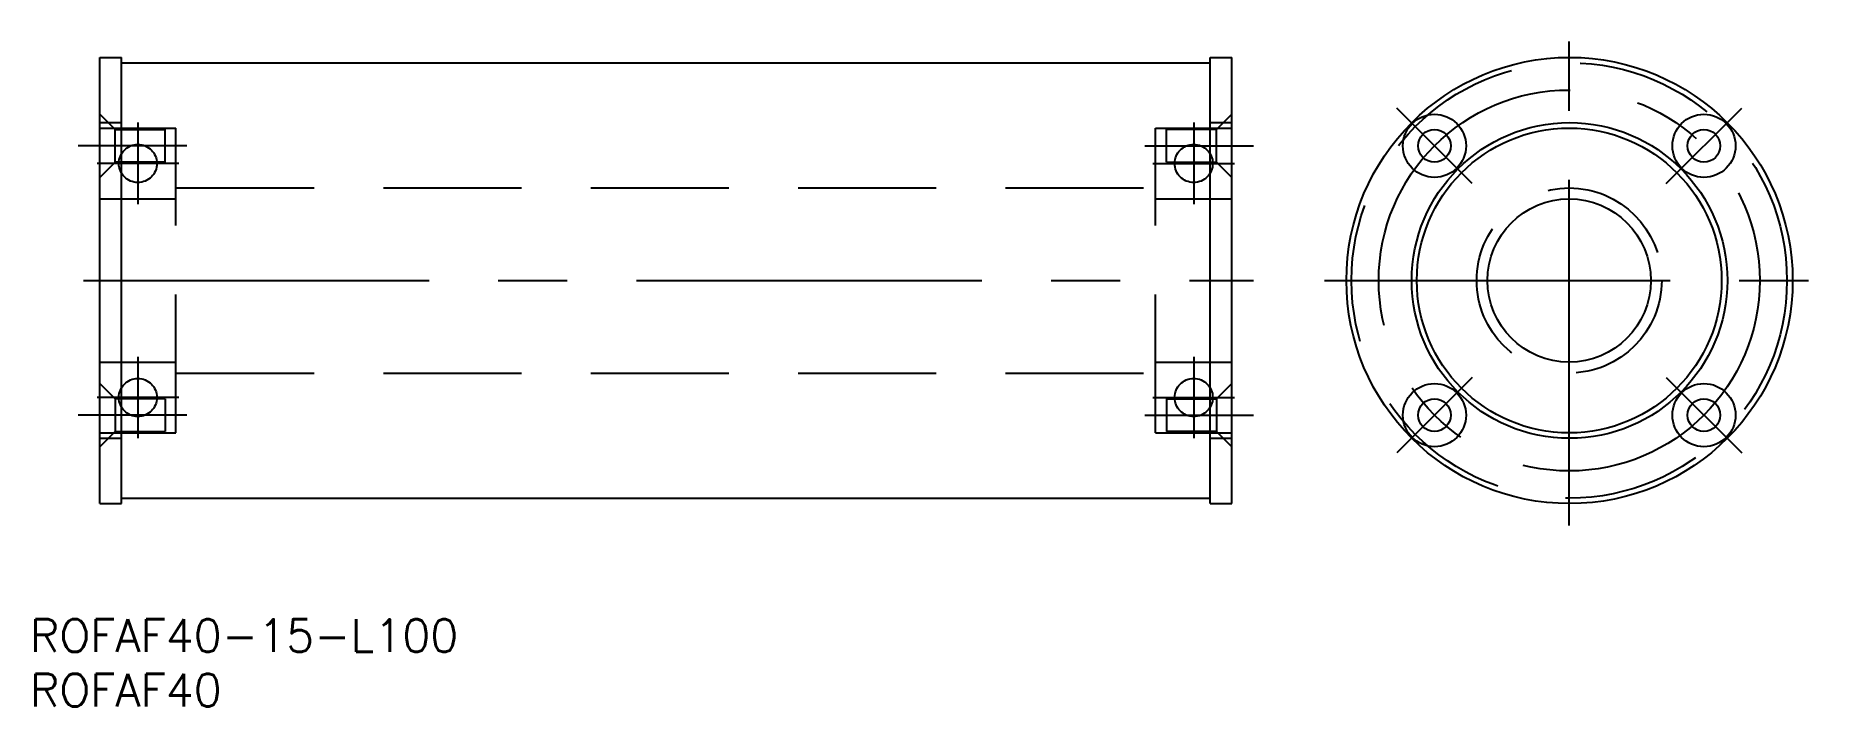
# Model space of a CAD drawing. Extents: x -141 to 23, y -39 to 22.
import ezdxf

# ---------------------------------------------------------------- set-up
doc = ezdxf.new("R2010")
doc.units = 0
doc.linetypes.add('CENTER', pattern=[50.8, 31.75, -6.35, 6.35, -6.35])
doc.linetypes.add('DASHED', pattern=[19.05, 12.7, -6.35])
doc.layers.get('0').update_dxf_attribs({"linetype": 'CONTINUOUS'})
doc.layers.add('CENTER', color=1, linetype='CENTER')
doc.styles.get("Standard").update_dxf_attribs({"font": 'txt.shx', "height": 3, "bigfont": 'bigfont.shx'})

msp = doc.modelspace()

# ---------------------------------------------------------------- linework, layer by layer
at = {"color": 7, "linetype": 'CONTINUOUS'}
for p, q in [((-135, -20.5), (-135, 20.5)), ((-135, 20.5), (-133, 20.5)), ((-133, -20.5), (-133, 20.5)), ((-133, 20), (-33, 20)), ((-33, -20.5), (-33, 20.5)), ((-33, 20.5), (-31, 20.5)), ((-31, -20.5), (-31, 20.5)), ((-135, -20.5), (-133, -20.5)), ((-133, -20), (-33, -20)), ((-33, -20.5), (-31, -20.5))]:
    msp.add_line(p, q, dxfattribs=at)
at = {"color": 3, "linetype": 'DASHED'}
for p, q in [((-135, 15.27), (-133.6, 13.87)), ((-31, 15.27), (-32.4, 13.87)), ((-135, 14.5), (-133, 14.5)), ((-135, 14), (-128, 14)), ((-133.6, 10.87), (-133.6, 13.87)), ((-133.6, 13.87), (-129, 13.87)), ((-129, 10.87), (-129, 13.87)), ((-128, -14), (-128, 14)), ((-38, -14), (-38, 14)), ((-38, 14), (-31, 14)), ((-37, 10.87), (-37, 13.87)), ((-32.4, 13.87), (-37, 13.87)), ((-33, 14.5), (-31, 14.5)), ((-32.4, 10.87), (-32.4, 13.87)), ((-135, 9.47), (-133.6, 10.87)), ((-129, 10.87), (-133.6, 10.87)), ((-37, 10.87), (-32.4, 10.87)), ((-31, 9.47), (-32.4, 10.87)), ((-128, 8.5), (-38, 8.5)), ((-135, 7.5), (-128, 7.5)), ((-38, 7.5), (-31, 7.5)), ((-135, -7.5), (-128, -7.5)), ((-38, -7.5), (-31, -7.5)), ((-135, -9.47), (-133.6, -10.87)), ((-128, -8.5), (-38, -8.5)), ((-31, -9.47), (-32.4, -10.87)), ((-129, -10.87), (-133.6, -10.87)), ((-133.6, -10.87), (-133.6, -13.87)), ((-129, -10.87), (-129, -13.87)), ((-37, -10.87), (-32.4, -10.87)), ((-37, -10.87), (-37, -13.87)), ((-32.4, -10.87), (-32.4, -13.87)), ((-135, -15.27), (-133.6, -13.87)), ((-135, -14), (-128, -14)), ((-135, -14.5), (-133, -14.5)), ((-133.6, -13.87), (-129, -13.87)), ((-38, -14), (-31, -14)), ((-32.4, -13.87), (-37, -13.87)), ((-33, -14.5), (-31, -14.5)), ((-31, -15.27), (-32.4, -13.87))]:
    msp.add_line(p, q, dxfattribs=at)
at = {"color": 7, "linetype": 'CONTINUOUS'}
for centre, radius in [((0.03, 0), 20.5), ((-12.38, 12.37), 2.9), ((12.38, 12.37), 2.9), ((0.03, 0), 14.5), ((0, 0), 14), ((-12.38, 12.37), 1.5), ((12.38, 12.37), 1.5), ((0, 0), 7.5), ((-12.38, -12.37), 2.9), ((12.38, -12.37), 2.9), ((-12.38, -12.37), 1.5), ((12.38, -12.37), 1.5)]:
    msp.add_circle(centre, radius, dxfattribs=at)
at = {"color": 3, "linetype": 'DASHED'}
for centre, radius in [((0, 0), 20), ((-131.5, 10.75), 1.75), ((-34.5, 10.75), 1.75), ((0, 0), 8.5), ((-131.5, -10.75), 1.75), ((-34.5, -10.75), 1.75)]:
    msp.add_circle(centre, radius, dxfattribs=at)
at = {"layer": 'CENTER', "color": 1, "linetype": 'CENTER'}
for p, q in [((0, -22.5), (0, 22.5)), ((-8.92, 8.9), (-15.85, 15.83)), ((8.92, 8.9), (15.85, 15.83)), ((-131.5, 14.5), (-131.5, 7)), ((-34.5, 14.5), (-34.5, 7)), ((-127, 12.37), (-137, 12.37)), ((-39, 12.37), (-29, 12.37)), ((-127.75, 10.75), (-135.25, 10.75)), ((-38.25, 10.75), (-30.75, 10.75)), ((-136.5, 0), (-29, 0)), ((-22.47, 0), (22.53, 0)), ((-131.5, -7), (-131.5, -14.5)), ((-34.5, -7), (-34.5, -14.5)), ((-8.92, -8.9), (-15.85, -15.83)), ((8.92, -8.9), (15.85, -15.83)), ((-127.75, -10.75), (-135.25, -10.75)), ((-38.25, -10.75), (-30.75, -10.75)), ((-127, -12.37), (-137, -12.37)), ((-39, -12.37), (-29, -12.37))]:
    msp.add_line(p, q, dxfattribs=at)
msp.add_circle((0, 0), 17.5, dxfattribs=at)

# ---------------------------------------------------------------- texts
at = {"color": 7, "linetype": 'CONTINUOUS'}
for s, p in [('ROFAF40-15-L100', (-141.41, -34.13)), ('ROFAF40', (-141.41, -39.13))]:
    msp.add_text(s, height=3, dxfattribs=at).set_placement(p)

doc.saveas('drawing.dxf')
